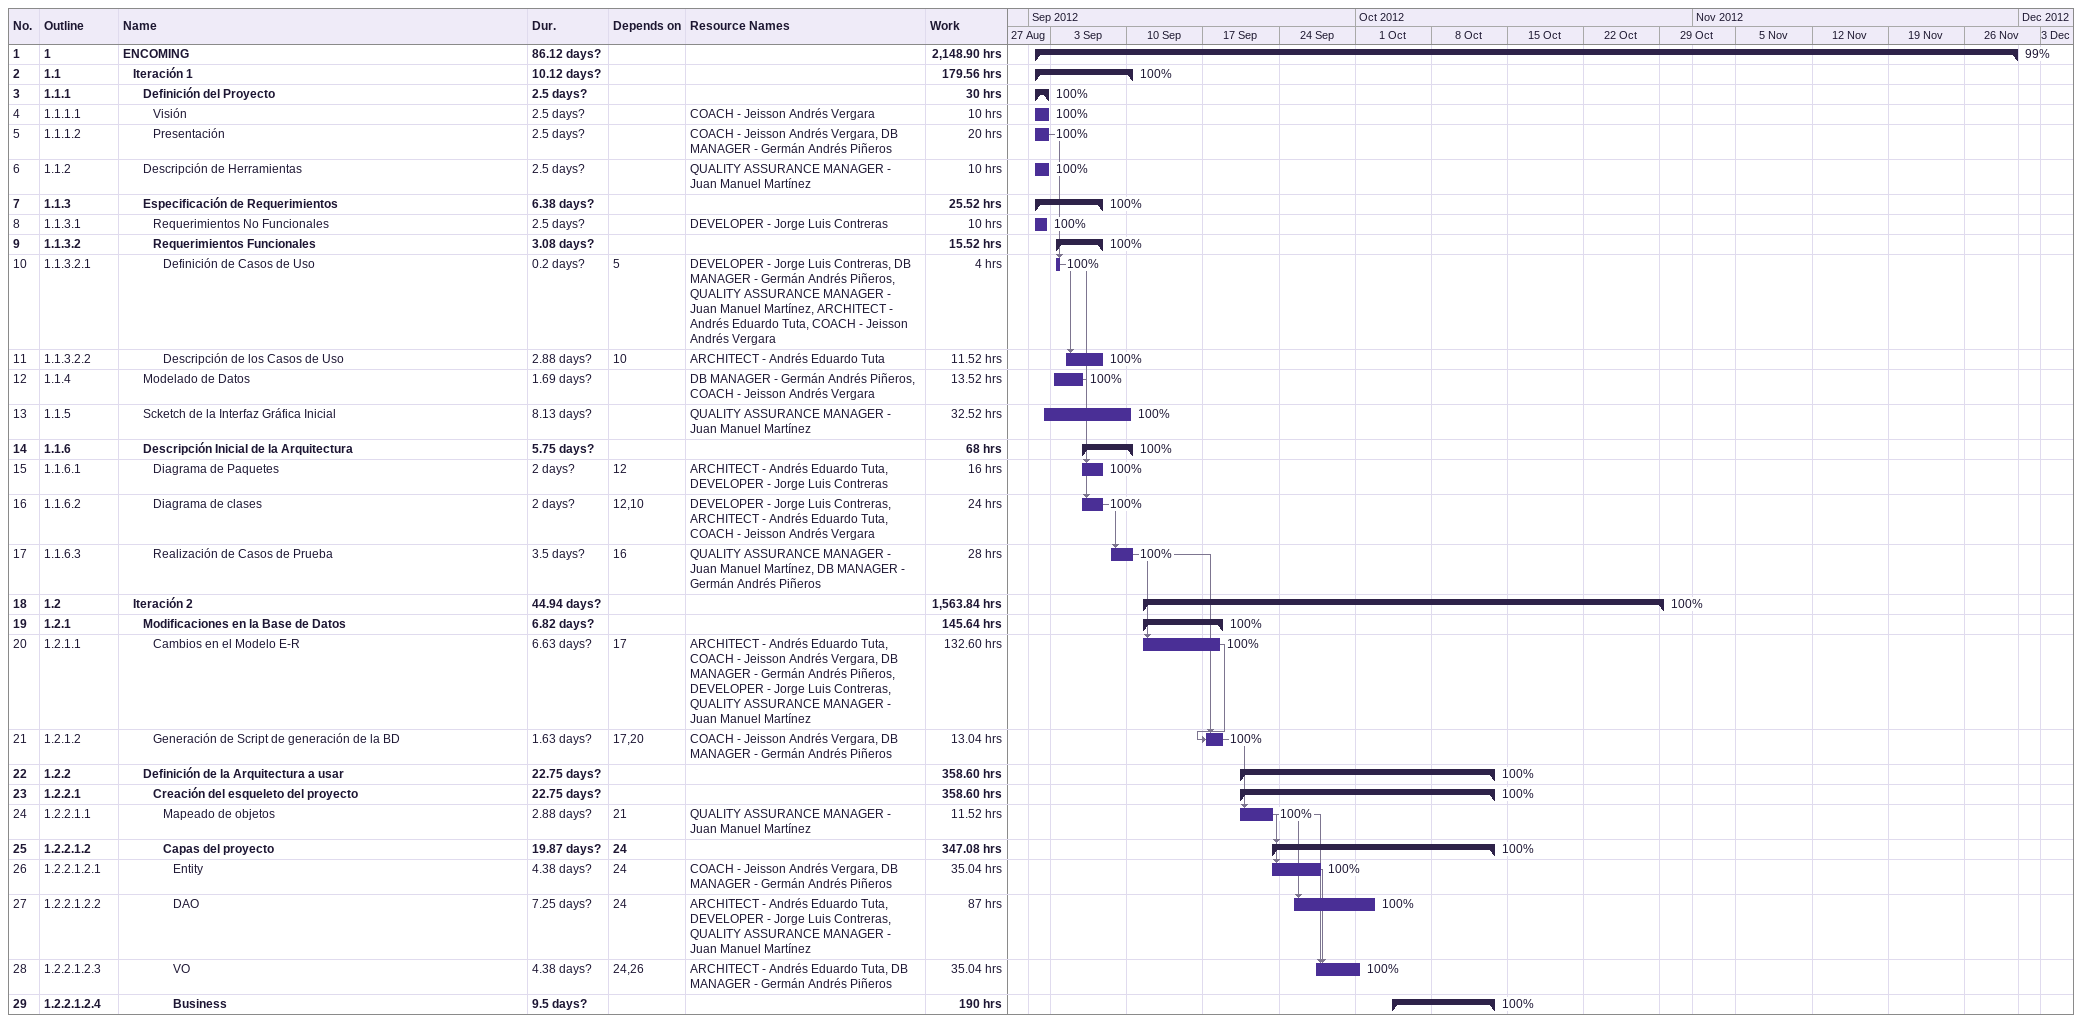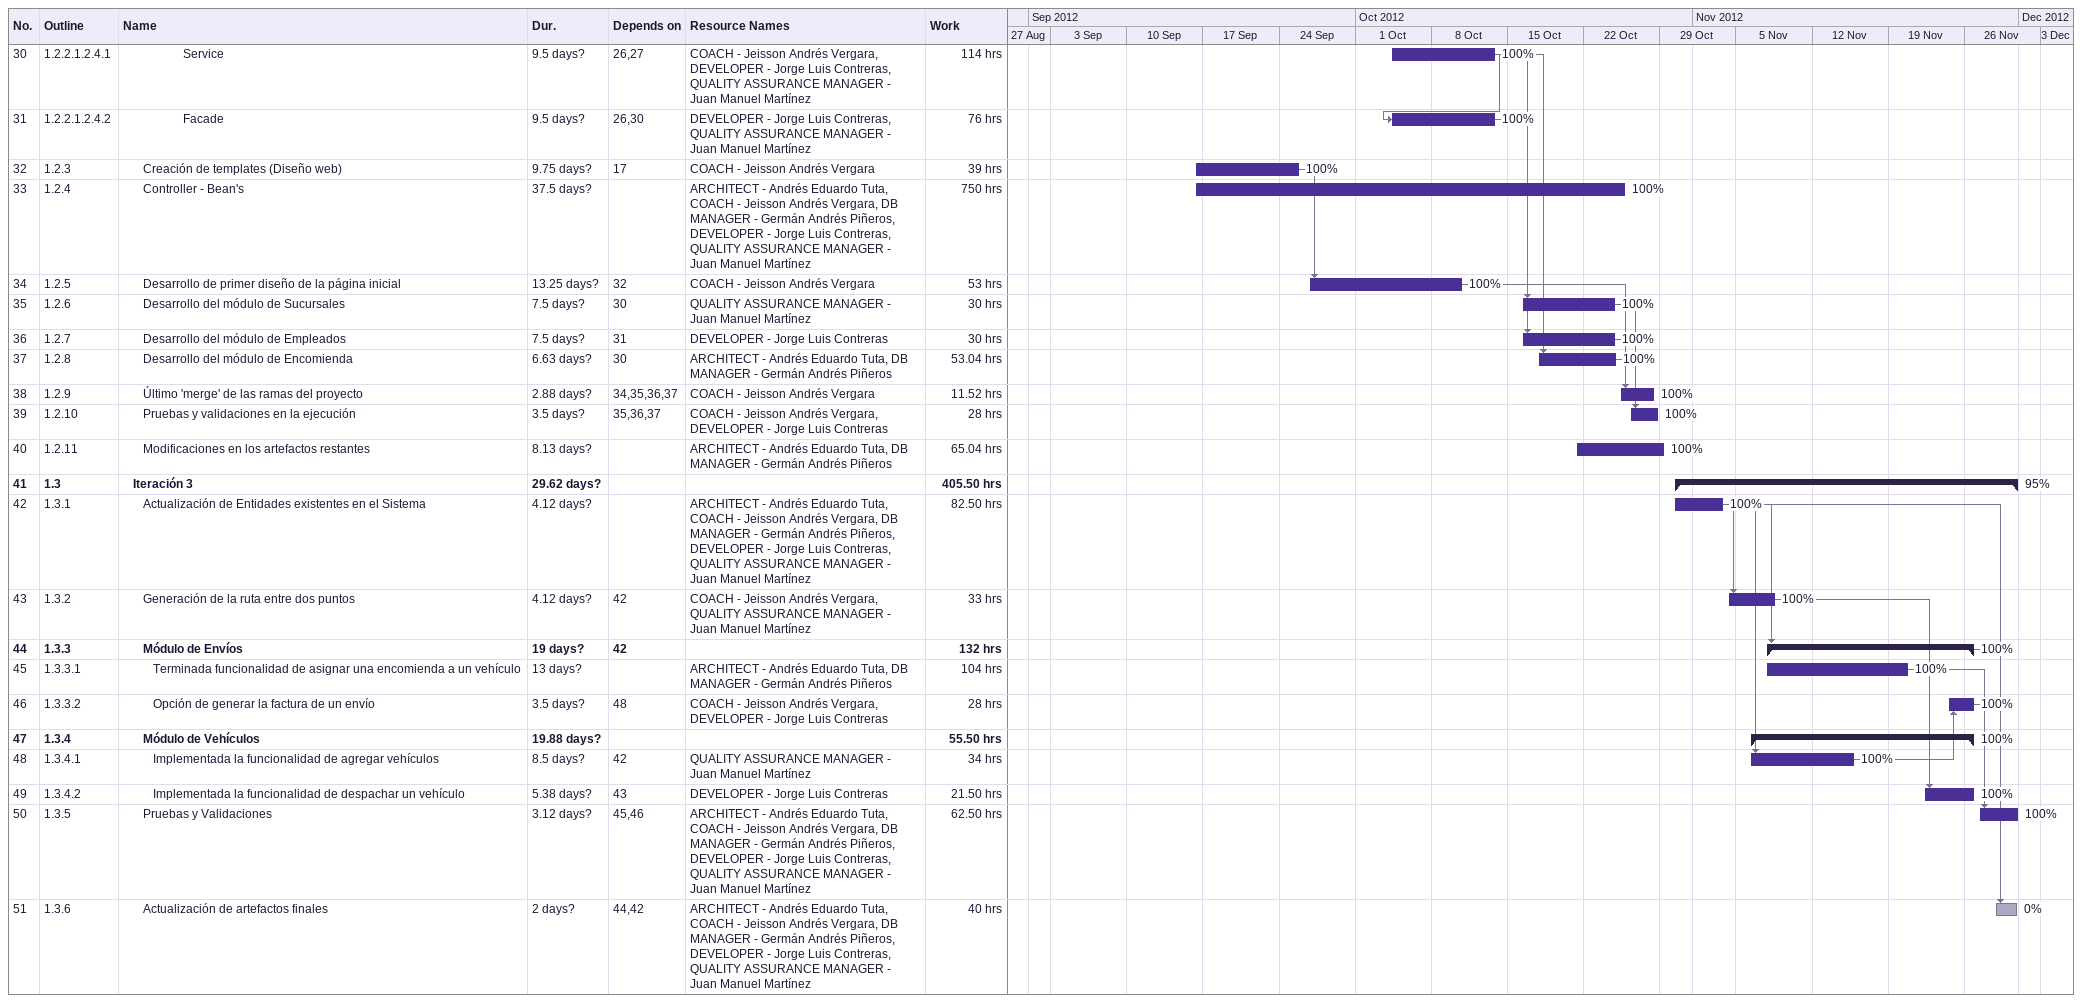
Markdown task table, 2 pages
| ID | WBS | Task | Duration | Start | Finish | Predecessors | Resources | % complete | Work (h) |
|---|---|---|---|---|---|---|---|---|---|
| 1 | 1 | **ENCOMING** | 86.12d? | 2012-09-01 | 2012-11-30 |  |  | 99 | 2148.90 |
| 2 | 1.1 | **Iteración 1** | 10.12d? | 2012-09-01 | 2012-09-10 |  |  | 100 | 179.56 |
| 3 | 1.1.1 | **Definición del Proyecto** | 2.5d? | 2012-09-01 | 2012-09-02 |  |  | 100 | 30 |
| 4 | 1.1.1.1 | Visión | 2.5d? | 2012-09-01 | 2012-09-02 |  | COACH - Jeisson Andrés Vergara | 100 | 10 |
| 5 | 1.1.1.2 | Presentación | 2.5d? | 2012-09-01 | 2012-09-02 |  | COACH - Jeisson Andrés Vergara, DB MANAGER - Germán Andrés Piñeros | 100 | 20 |
| 6 | 1.1.2 | Descripción de Herramientas | 2.5d? | 2012-09-01 | 2012-09-02 |  | QUALITY ASSURANCE MANAGER - Juan Manuel Martínez | 100 | 10 |
| 7 | 1.1.3 | **Especificación de Requerimientos** | 6.38d? | 2012-09-01 | 2012-09-07 |  |  | 100 | 25.52 |
| 8 | 1.1.3.1 | Requerimientos No Funcionales | 2.5d? | 2012-09-01 | 2012-09-02 |  | DEVELOPER - Jorge Luis Contreras | 100 | 10 |
| 9 | 1.1.3.2 | **Requerimientos Funcionales** | 3.08d? | 2012-09-03 | 2012-09-07 |  |  | 100 | 15.52 |
| 10 | 1.1.3.2.1 | Definición de Casos de Uso | 0.2d? | 2012-09-03 | 2012-09-03 | 5 | DEVELOPER - Jorge Luis Contreras, DB MANAGER - Germán Andrés Piñeros, QUALITY ASSURANCE MANAGER - Juan Manuel Martínez, ARCHITECT - Andrés Eduardo Tuta, COACH - Jeisson Andrés Vergara | 100 | 4 |
| 11 | 1.1.3.2.2 | Descripción de los Casos de Uso | 2.88d? | 2012-09-04 | 2012-09-07 | 10 | ARCHITECT - Andrés Eduardo Tuta | 100 | 11.52 |
| 12 | 1.1.4 | Modelado de Datos | 1.69d? | 2012-09-03 | 2012-09-05 |  | DB MANAGER - Germán Andrés Piñeros, COACH - Jeisson Andrés Vergara | 100 | 13.52 |
| 13 | 1.1.5 | Scketch de la Interfaz Gráfica Inicial | 8.13d? | 2012-09-02 | 2012-09-10 |  | QUALITY ASSURANCE MANAGER - Juan Manuel Martínez | 100 | 32.52 |
| 14 | 1.1.6 | **Descripción Inicial de la Arquitectura** | 5.75d? | 2012-09-05 | 2012-09-10 |  |  | 100 | 68 |
| 15 | 1.1.6.1 | Diagrama de Paquetes | 2d? | 2012-09-05 | 2012-09-07 | 12 | ARCHITECT - Andrés Eduardo Tuta, DEVELOPER - Jorge Luis Contreras | 100 | 16 |
| 16 | 1.1.6.2 | Diagrama de clases | 2d? | 2012-09-05 | 2012-09-07 | 12, 10 | DEVELOPER - Jorge Luis Contreras, ARCHITECT - Andrés Eduardo Tuta, COACH - Jeisson Andrés Vergara | 100 | 24 |
| 17 | 1.1.6.3 | Realización de Casos de Prueba | 3.5d? | 2012-09-08 | 2012-09-10 | 16 | QUALITY ASSURANCE MANAGER - Juan Manuel Martínez, DB MANAGER - Germán Andrés Piñeros | 100 | 28 |
| 18 | 1.2 | **Iteración 2** | 44.94d? | 2012-09-11 | 2012-10-29 |  |  | 100 | 1563.84 |
| 19 | 1.2.1 | **Modificaciones en la Base de Datos** | 6.82d? | 2012-09-11 | 2012-09-18 |  |  | 100 | 145.64 |
| 20 | 1.2.1.1 | Cambios en el Modelo E-R | 6.63d? | 2012-09-11 | 2012-09-18 | 17 | ARCHITECT - Andrés Eduardo Tuta, COACH - Jeisson Andrés Vergara, DB MANAGER - Germán Andrés Piñeros, DEVELOPER - Jorge Luis Contreras, QUALITY ASSURANCE MANAGER - Juan Manuel Martínez | 100 | 132.60 |
| 21 | 1.2.1.2 | Generación de Script de generación de la BD | 1.63d? | 2012-09-17 | 2012-09-18 | 17, 20 | COACH - Jeisson Andrés Vergara, DB MANAGER - Germán Andrés Piñeros | 100 | 13.04 |
| 22 | 1.2.2 | **Definición de la Arquitectura a usar** | 22.75d? | 2012-09-20 | 2012-10-13 |  |  | 100 | 358.60 |
| 23 | 1.2.2.1 | **Creación del esqueleto del proyecto** | 22.75d? | 2012-09-20 | 2012-10-13 |  |  | 100 | 358.60 |
| 24 | 1.2.2.1.1 | Mapeado de objetos | 2.88d? | 2012-09-20 | 2012-09-23 | 21 | QUALITY ASSURANCE MANAGER - Juan Manuel Martínez | 100 | 11.52 |
| 25 | 1.2.2.1.2 | **Capas del proyecto** | 19.87d? | 2012-09-23 | 2012-10-13 | 24 |  | 100 | 347.08 |
| 26 | 1.2.2.1.2.1 | Entity | 4.38d? | 2012-09-23 | 2012-09-27 | 24 | COACH - Jeisson Andrés Vergara, DB MANAGER - Germán Andrés Piñeros | 100 | 35.04 |
| 27 | 1.2.2.1.2.2 | DAO | 7.25d? | 2012-09-25 | 2012-10-02 | 24 | ARCHITECT - Andrés Eduardo Tuta, DEVELOPER - Jorge Luis Contreras, QUALITY ASSURANCE MANAGER - Juan Manuel Martínez | 100 | 87 |
| 28 | 1.2.2.1.2.3 | VO | 4.38d? | 2012-09-27 | 2012-10-01 | 24, 26 | ARCHITECT - Andrés Eduardo Tuta, DB MANAGER - Germán Andrés Piñeros | 100 | 35.04 |
| 29 | 1.2.2.1.2.4 | **Business** | 9.5d? | 2012-10-04 | 2012-10-13 |  |  | 100 | 190 |
| 30 | 1.2.2.1.2.4.1 | Service | 9.5d? | 2012-10-04 | 2012-10-13 | 26, 27 | COACH - Jeisson Andrés Vergara, DEVELOPER - Jorge Luis Contreras, QUALITY ASSURANCE MANAGER - Juan Manuel Martínez | 100 | 114 |
| 31 | 1.2.2.1.2.4.2 | Facade | 9.5d? | 2012-10-04 | 2012-10-13 | 26, 30 | DEVELOPER - Jorge Luis Contreras, QUALITY ASSURANCE MANAGER - Juan Manuel Martínez | 100 | 76 |
| 32 | 1.2.3 | Creación de templates (Diseño web) | 9.75d? | 2012-09-16 | 2012-09-25 | 17 | COACH - Jeisson Andrés Vergara | 100 | 39 |
| 33 | 1.2.4 | Controller - Bean's | 37.5d? | 2012-09-16 | 2012-10-25 |  | ARCHITECT - Andrés Eduardo Tuta, COACH - Jeisson Andrés Vergara, DB MANAGER - Germán Andrés Piñeros, DEVELOPER - Jorge Luis Contreras, QUALITY ASSURANCE MANAGER - Juan Manuel Martínez | 100 | 750 |
| 34 | 1.2.5 | Desarrollo de primer diseño de la página inicial | 13.25d? | 2012-09-26 | 2012-10-10 | 32 | COACH - Jeisson Andrés Vergara | 100 | 53 |
| 35 | 1.2.6 | Desarrollo del módulo de Sucursales | 7.5d? | 2012-10-16 | 2012-10-24 | 30 | QUALITY ASSURANCE MANAGER - Juan Manuel Martínez | 100 | 30 |
| 36 | 1.2.7 | Desarrollo del módulo de Empleados | 7.5d? | 2012-10-16 | 2012-10-24 | 31 | DEVELOPER - Jorge Luis Contreras | 100 | 30 |
| 37 | 1.2.8 | Desarrollo del módulo de Encomienda | 6.63d? | 2012-10-17 | 2012-10-24 | 30 | ARCHITECT - Andrés Eduardo Tuta, DB MANAGER - Germán Andrés Piñeros | 100 | 53.04 |
| 38 | 1.2.9 | Último 'merge' de las ramas del proyecto | 2.88d? | 2012-10-25 | 2012-10-28 | 34, 35, 36, 37 | COACH - Jeisson Andrés Vergara | 100 | 11.52 |
| 39 | 1.2.10 | Pruebas y validaciones en la ejecución | 3.5d? | 2012-10-26 | 2012-10-28 | 35, 36, 37 | COACH - Jeisson Andrés Vergara, DEVELOPER - Jorge Luis Contreras | 100 | 28 |
| 40 | 1.2.11 | Modificaciones en los artefactos restantes | 8.13d? | 2012-10-21 | 2012-10-29 |  | ARCHITECT - Andrés Eduardo Tuta, DB MANAGER - Germán Andrés Piñeros | 100 | 65.04 |
| 41 | 1.3 | **Iteración 3** | 29.62d? | 2012-10-30 | 2012-11-30 |  |  | 95 | 405.50 |
| 42 | 1.3.1 | Actualización de Entidades existentes en el Sistema | 4.12d? | 2012-10-30 | 2012-11-03 |  | ARCHITECT - Andrés Eduardo Tuta, COACH - Jeisson Andrés Vergara, DB MANAGER - Germán Andrés Piñeros, DEVELOPER - Jorge Luis Contreras, QUALITY ASSURANCE MANAGER - Juan Manuel Martínez | 100 | 82.50 |
| 43 | 1.3.2 | Generación de la ruta entre dos puntos | 4.12d? | 2012-11-04 | 2012-11-08 | 42 | COACH - Jeisson Andrés Vergara, QUALITY ASSURANCE MANAGER - Juan Manuel Martínez | 100 | 33 |
| 44 | 1.3.3 | **Módulo de Envíos** | 19d? | 2012-11-07 | 2012-11-26 | 42 |  | 100 | 132 |
| 45 | 1.3.3.1 | Terminada funcionalidad de asignar una encomienda a un vehículo | 13d? | 2012-11-07 | 2012-11-20 |  | ARCHITECT - Andrés Eduardo Tuta, DB MANAGER - Germán Andrés Piñeros | 100 | 104 |
| 46 | 1.3.3.2 | Opción de generar la factura de un envío | 3.5d? | 2012-11-24 | 2012-11-26 | 48 | COACH - Jeisson Andrés Vergara, DEVELOPER - Jorge Luis Contreras | 100 | 28 |
| 47 | 1.3.4 | **Módulo de Vehículos** | 19.88d? | 2012-11-06 | 2012-11-26 |  |  | 100 | 55.50 |
| 48 | 1.3.4.1 | Implementada la funcionalidad de agregar vehículos | 8.5d? | 2012-11-06 | 2012-11-15 | 42 | QUALITY ASSURANCE MANAGER - Juan Manuel Martínez | 100 | 34 |
| 49 | 1.3.4.2 | Implementada la funcionalidad de despachar un vehículo | 5.38d? | 2012-11-22 | 2012-11-26 | 43 | DEVELOPER - Jorge Luis Contreras | 100 | 21.50 |
| 50 | 1.3.5 | Pruebas y Validaciones | 3.12d? | 2012-11-27 | 2012-11-30 | 45, 46 | ARCHITECT - Andrés Eduardo Tuta, COACH - Jeisson Andrés Vergara, DB MANAGER - Germán Andrés Piñeros, DEVELOPER - Jorge Luis Contreras, QUALITY ASSURANCE MANAGER - Juan Manuel Martínez | 100 | 62.50 |
| 51 | 1.3.6 | Actualización de artefactos finales | 2d? | 2012-11-28 | 2012-11-30 | 44, 42 | ARCHITECT - Andrés Eduardo Tuta, COACH - Jeisson Andrés Vergara, DB MANAGER - Germán Andrés Piñeros, DEVELOPER - Jorge Luis Contreras, QUALITY ASSURANCE MANAGER - Juan Manuel Martínez | 0 | 40 |
